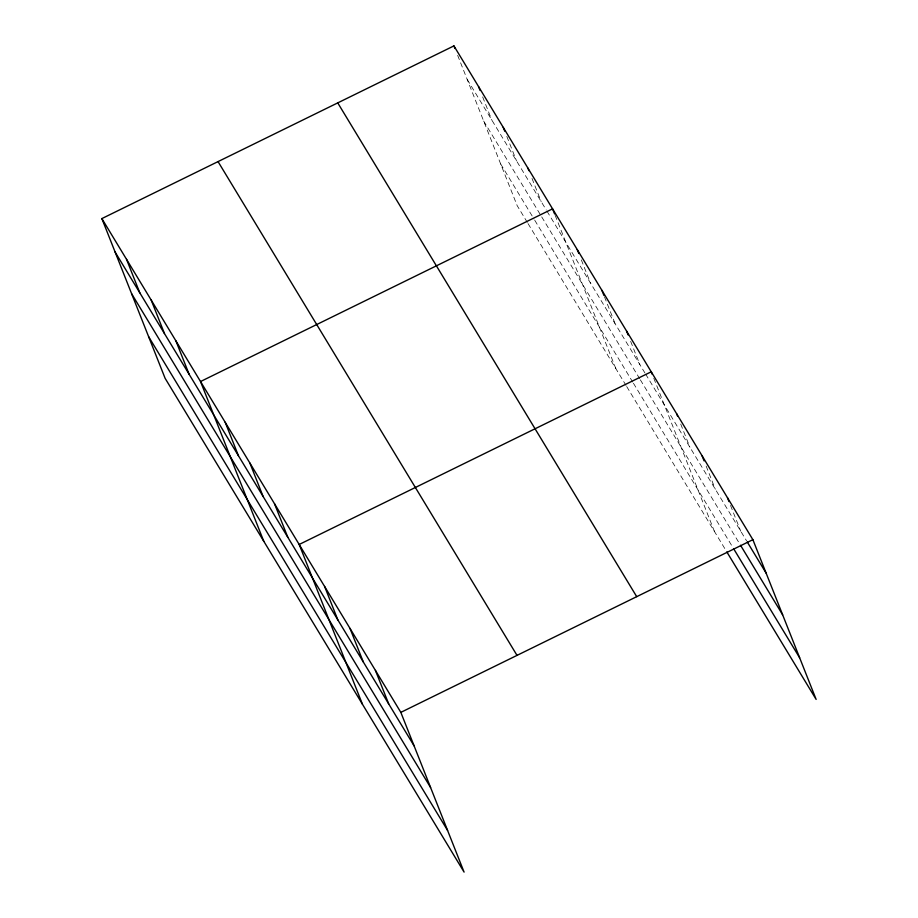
<?xml version="1.0" encoding="UTF-8"?>
<svg xmlns="http://www.w3.org/2000/svg" width="918" height="918" viewBox="0 0 918 918"><rect width="100%" height="100%" fill="white"/><g stroke="black" fill="none" stroke-linecap="round" stroke-linejoin="round"><path stroke-width="0.69" stroke-dasharray="4.59 3.44" d="M467.182 79.384L546.256 209.981M546.979 211.174L644.906 372.926M645.641 374.119L746.541 540.782M483.671 121.05L540.977 215.696M541.712 216.9L639.639 378.641M640.362 379.845L739.805 544.076M500.666 163.966L534.035 219.081M534.769 220.286L632.697 382.037M633.42 383.231L732.839 547.426M527.322 222.408L517.167 205.632L457.485 54.919M528.045 223.602L625.984 385.353M626.707 386.547L726.104 550.72M730.533 505.439L740.734 531.189M706.149 466.034L715.317 489.225M680.731 424.07L689.911 447.25M653.788 378.239L714.479 531.522M630.655 341.358L639.835 364.538M604.457 296.755L615.163 323.802M581.323 259.886L590.504 283.065M555.126 215.282L615.829 368.577M531.992 178.413L541.172 201.593M506.816 136.392L516.513 160.857M482.661 96.941L491.841 120.12"/><path stroke-width="1.38" d="M101.864 218.587L400.833 712.368L464.083 872.1L165.114 378.319L101.864 218.587L453.917 45.9L752.886 539.681L816.136 699.413L726.826 551.913M400.833 712.368L752.886 539.681M747.263 541.987L766.151 573.165M740.528 545.269L782.641 614.819M733.562 548.62L799.635 657.747M337.744 102.885L636.713 596.666M218.048 161.602L517.018 655.383M115.129 252.071L414.098 745.852M131.618 293.737L430.588 787.518M148.613 336.654L447.582 830.434M727.481 497.705L729.007 501.572M702.063 455.741L704.106 460.893M676.658 413.766L677.668 416.336M652.262 374.372L651.241 371.79L299.188 544.477L362.426 704.209M626.581 331.054L628.107 334.921M601.91 290.317L603.952 295.47M577.25 249.581L578.776 253.448M554.621 213.997L552.579 208.845L200.526 381.532L263.764 541.264M527.919 168.109L528.94 170.691M503.248 127.373L504.785 131.24M478.588 86.636L480.114 90.503M453.917 45.9L454.938 48.47M375.428 670.392L388.681 703.876M350.01 628.428L363.264 661.912M324.605 586.453L337.858 619.937M274.516 503.741L287.782 537.225M249.857 463.005L263.11 496.489M225.197 422.269L238.451 455.753M175.866 340.796L189.119 374.28M151.195 300.06L164.46 333.544M126.535 259.324L139.788 292.808"/></g></svg>
